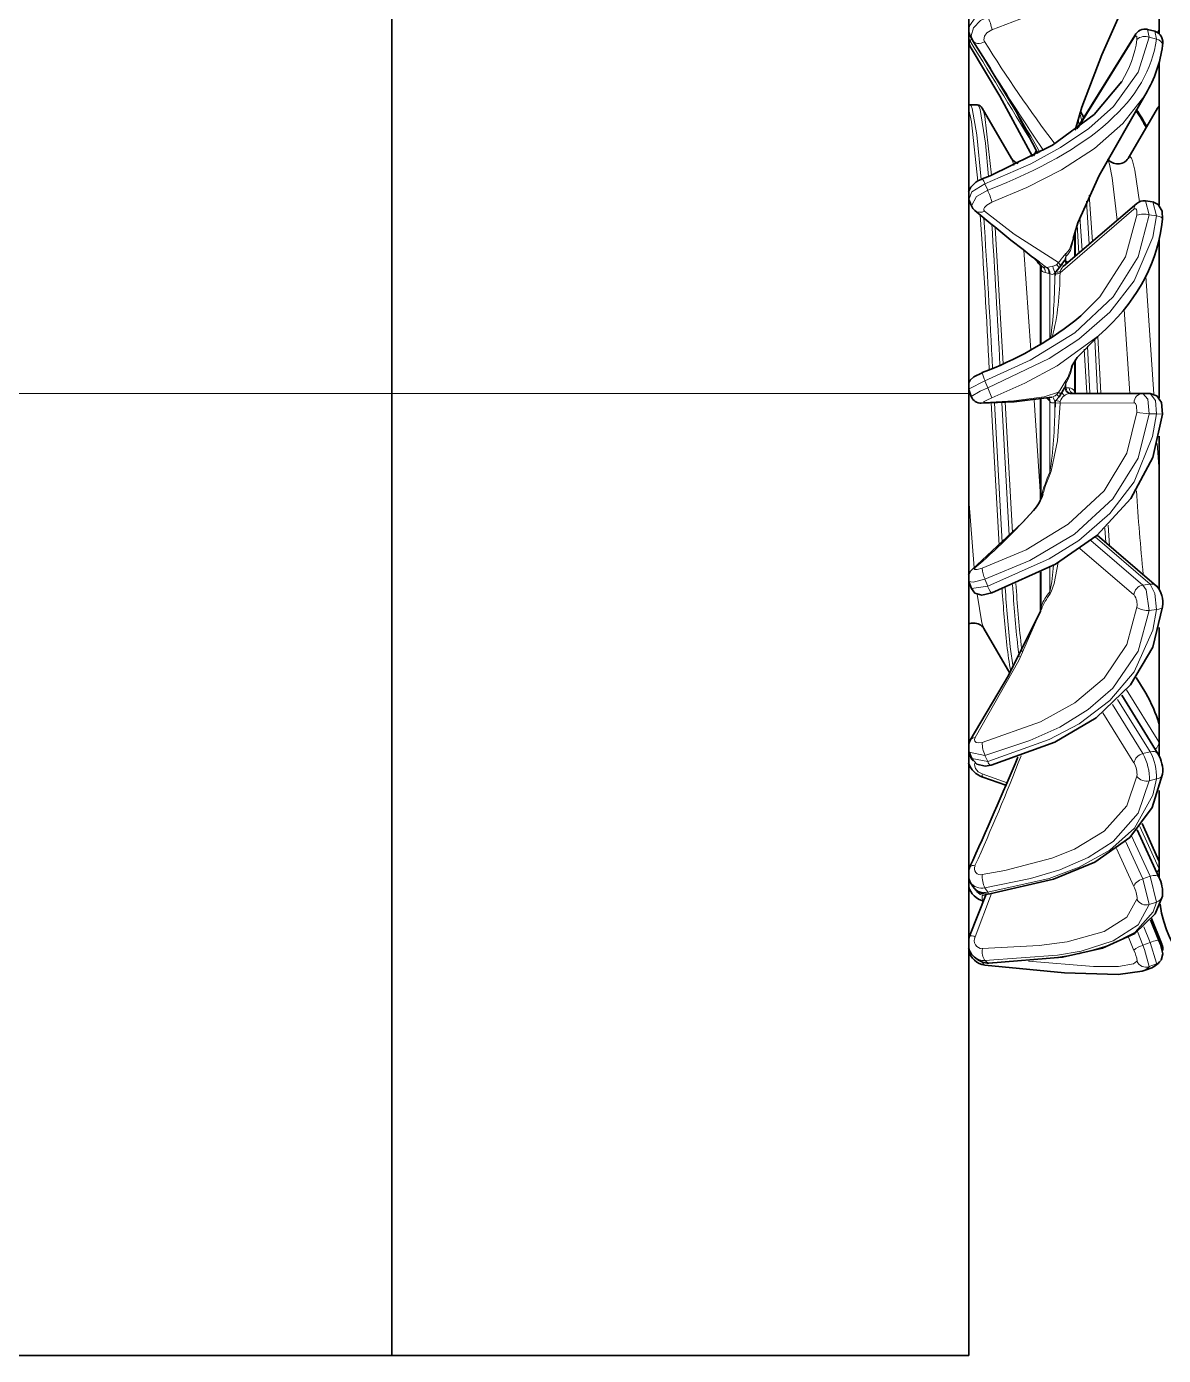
# Model space of a CAD drawing. Extents: x 291 to 828, y 188 to 662.
# Drawn here: x 425.6 to 431.51, y 187.7 to 194.6 of the extents above; entities that cross this region are included whole.
import ezdxf

# ---------------------------------------------------------------- set-up
doc = ezdxf.new("R2010")
doc.units = 0

msp = doc.modelspace()

# ---------------------------------------------------------------- linework, layer by layer
at = {"color": 7, "lineweight": 35}
for p, q in [((427.502, 192.6969), (427.502, 249.0769)), ((430.502, 192.6969), (430.502, 249.0769))]:
    msp.add_line(p, q, dxfattribs=at)
at = {"color": 7, "lineweight": 35, "ltscale": 0.269381}
msp.add_line((427.502, 192.6969), (427.502, 203.4721), dxfattribs=at)
at = {"color": 7, "lineweight": 35, "ltscale": 0.008211}
msp.add_line((431.4919, 194.8963), (431.4919, 194.5678), dxfattribs=at)
at = {"color": 7, "lineweight": 35, "ltscale": 0.000396052}
msp.add_line((430.502, 194.5745), (430.5079, 194.5598), dxfattribs=at)
at = {"color": 7, "lineweight": 13, "ltscale": 0.001056}
msp.add_line((431.4416, 194.5481), (431.4323, 194.5893), dxfattribs=at)
at = {"color": 7, "lineweight": 35, "ltscale": 0.000961563}
msp.add_line((431.4695, 194.5799), (431.4323, 194.5893), dxfattribs=at)
at = {"color": 7, "lineweight": 13, "ltscale": 0.001048}
msp.add_line((431.4695, 194.5799), (431.4791, 194.5391), dxfattribs=at)
at = {"color": 7, "lineweight": 13, "ltscale": 0.000390287}
msp.add_line((431.4836, 194.5741), (431.4918, 194.5874), dxfattribs=at)
at = {"color": 7, "lineweight": 35, "ltscale": 0.000487718}
msp.add_line((430.5099, 194.4995), (430.502, 194.5173), dxfattribs=at)
at = {"color": 7, "lineweight": 35, "ltscale": 0.000723652}
msp.add_line((430.5079, 194.5598), (430.5216, 194.5343), dxfattribs=at)
at = {"color": 7, "lineweight": 13, "ltscale": 0.00043237}
msp.add_line((430.5093, 194.5282), (430.5164, 194.544), dxfattribs=at)
at = {"color": 7, "lineweight": 35, "ltscale": 0.000128233}
msp.add_line((430.5216, 194.5343), (430.5242, 194.5299), dxfattribs=at)
at = {"color": 7, "lineweight": 35, "ltscale": 0.004242}
msp.add_line((430.6147, 194.3864), (430.5242, 194.5299), dxfattribs=at)
at = {"color": 7, "lineweight": 35, "ltscale": 0.014263}
msp.add_line((431.3658, 194.5572), (431.0648, 194.0725), dxfattribs=at)
at = {"color": 7, "lineweight": 13, "ltscale": 0.013687}
msp.add_line((431.3618, 194.5441), (431.0732, 194.0789), dxfattribs=at)
at = {"color": 7, "lineweight": 13, "ltscale": 0.000342669}
msp.add_line((431.3618, 194.5441), (431.3658, 194.5572), dxfattribs=at)
at = {"color": 7, "lineweight": 13, "ltscale": 0.000962981}
msp.add_line((431.4791, 194.5391), (431.4416, 194.5481), dxfattribs=at)
at = {"color": 7, "lineweight": 35, "ltscale": 0.018459}
msp.add_line((431.4919, 194.4145), (431.4919, 193.6761), dxfattribs=at)
at = {"color": 7, "lineweight": 35, "ltscale": 0.000257569}
msp.add_line((431.4181, 194.2461), (431.4233, 194.255), dxfattribs=at)
at = {"color": 7, "lineweight": 35, "ltscale": 0.000151504}
msp.add_line((430.502, 194.1961), (430.508, 194.1969), dxfattribs=at)
at = {"color": 7, "lineweight": 35, "ltscale": 0.000986481}
msp.add_line((430.5475, 194.1969), (430.508, 194.1969), dxfattribs=at)
at = {"color": 7, "lineweight": 35, "ltscale": 0.007572}
msp.add_line((430.5721, 194.1806), (430.7241, 193.9186), dxfattribs=at)
at = {"color": 7, "lineweight": 13, "ltscale": 0.0011}
msp.add_line((431.081, 194.1561), (431.0899, 194.113), dxfattribs=at)
at = {"color": 7, "lineweight": 35, "ltscale": 0.000904167}
msp.add_line((431.0828, 194.1621), (431.101, 194.1308), dxfattribs=at)
at = {"color": 7, "lineweight": 35, "ltscale": 0.007571}
msp.add_line((431.4833, 194.1805), (431.3313, 193.9186), dxfattribs=at)
at = {"color": 7, "lineweight": 35, "ltscale": 0.000339851}
msp.add_line((431.4833, 194.1805), (431.492, 194.191), dxfattribs=at)
at = {"color": 7, "lineweight": 13, "ltscale": 0.000883659}
msp.add_line((431.0719, 194.1264), (431.0774, 194.0915), dxfattribs=at)
at = {"color": 7, "lineweight": 35, "ltscale": 0.000818108}
msp.add_line((430.8556, 193.9604), (430.8392, 193.9321), dxfattribs=at)
at = {"color": 7, "lineweight": 13, "ltscale": 0.000902385}
msp.add_line((430.5868, 193.7866), (430.6008, 193.7533), dxfattribs=at)
at = {"color": 7, "lineweight": 35, "ltscale": 0.000909087}
msp.add_line((430.5033, 193.7052), (430.5171, 193.6716), dxfattribs=at)
at = {"color": 7, "lineweight": 35, "ltscale": 0.012537}
msp.add_line((431.376, 193.6843), (430.9953, 193.3579), dxfattribs=at)
at = {"color": 7, "lineweight": 13, "ltscale": 0.005597}
msp.add_line((431.1144, 193.6962), (431.1292, 193.4728), dxfattribs=at)
at = {"color": 7, "lineweight": 13, "ltscale": 0.006042}
msp.add_line((431.1289, 193.7278), (431.1453, 193.4867), dxfattribs=at)
at = {"color": 7, "lineweight": 13, "ltscale": 0.001884}
msp.add_line((431.4416, 193.6255), (431.4214, 193.6981), dxfattribs=at)
at = {"color": 7, "lineweight": 35, "ltscale": 0.000939914}
msp.add_line((431.4587, 193.6931), (431.4214, 193.6981), dxfattribs=at)
at = {"color": 7, "lineweight": 13, "ltscale": 0.001866}
msp.add_line((431.4595, 193.693), (431.4791, 193.6209), dxfattribs=at)
at = {"color": 7, "lineweight": 13, "ltscale": 0.012673}
msp.add_line((431.3618, 193.6543), (430.9777, 193.3235), dxfattribs=at)
at = {"color": 7, "lineweight": 13, "ltscale": 0.004375}
msp.add_line((431.0806, 193.6154), (431.0918, 193.4408), dxfattribs=at)
at = {"color": 7, "lineweight": 13, "ltscale": 0.000942958}
msp.add_line((431.4791, 193.6209), (431.4416, 193.6255), dxfattribs=at)
at = {"color": 7, "lineweight": 13, "ltscale": 0.017763}
msp.add_line((430.6406, 193.5602), (430.6815, 192.8509), dxfattribs=at)
at = {"color": 7, "lineweight": 13, "ltscale": 0.000493188}
msp.add_line((431.0544, 193.5378), (431.0531, 193.5182), dxfattribs=at)
at = {"color": 7, "lineweight": 35, "ltscale": 0.00331}
msp.add_line((431.0559, 193.4101), (431.0559, 193.5425), dxfattribs=at)
at = {"color": 7, "lineweight": 13, "ltscale": 0.003687}
msp.add_line((431.0656, 193.5736), (431.075, 193.4264), dxfattribs=at)
at = {"color": 7, "lineweight": 13, "ltscale": 0.002763}
msp.add_line((431.0531, 193.4077), (431.0531, 193.5182), dxfattribs=at)
at = {"color": 7, "lineweight": 35, "ltscale": 0.020493}
msp.add_line((431.4919, 193.4935), (431.4919, 192.6738), dxfattribs=at)
at = {"color": 7, "lineweight": 13, "ltscale": 0.012998}
msp.add_line((430.8255, 192.9228), (430.7885, 193.4414), dxfattribs=at)
at = {"color": 7, "lineweight": 13, "ltscale": 0.001573}
msp.add_line((430.8419, 193.4001), (430.8863, 193.3555), dxfattribs=at)
at = {"color": 7, "lineweight": 13, "ltscale": 0.000541952}
msp.add_line((431.0081, 193.4089), (431.0003, 193.3886), dxfattribs=at)
at = {"color": 7, "lineweight": 13, "ltscale": 0.00036583}
msp.add_line((431.0081, 193.4089), (431.008, 193.4235), dxfattribs=at)
at = {"color": 7, "lineweight": 13, "ltscale": 0.000575256}
msp.add_line((431.0081, 193.3858), (431.0081, 193.4089), dxfattribs=at)
at = {"color": 7, "lineweight": 13, "ltscale": 0.001134}
msp.add_line((430.9065, 193.3516), (430.8701, 193.3786), dxfattribs=at)
at = {"color": 7, "lineweight": 35, "ltscale": 0.000991058}
msp.add_line((430.8759, 193.3205), (430.8759, 193.3602), dxfattribs=at)
at = {"color": 7, "lineweight": 13, "ltscale": 0.000537223}
msp.add_line((430.8762, 193.3599), (430.8788, 193.3386), dxfattribs=at)
at = {"color": 7, "lineweight": 13, "ltscale": 0.000120964}
msp.add_line((430.8769, 193.3591), (430.8801, 193.3555), dxfattribs=at)
at = {"color": 7, "lineweight": 13, "ltscale": 0.000277472}
msp.add_line((430.8788, 193.3386), (430.886, 193.3302), dxfattribs=at)
at = {"color": 7, "lineweight": 13, "ltscale": 0.009633}
msp.add_line((430.8788, 192.9532), (430.8788, 193.3386), dxfattribs=at)
at = {"color": 7, "lineweight": 13, "ltscale": 0.000154877}
msp.add_line((430.8863, 193.3555), (430.8801, 193.3555), dxfattribs=at)
at = {"color": 7, "lineweight": 13, "ltscale": 0.000513289}
msp.add_line((430.9065, 193.3516), (430.8863, 193.3555), dxfattribs=at)
at = {"color": 7, "lineweight": 13, "ltscale": 4.80712e-05}
msp.add_line((430.9084, 193.3516), (430.9065, 193.3516), dxfattribs=at)
at = {"color": 7, "lineweight": 13, "ltscale": 0.000818168}
msp.add_line((430.9405, 193.3578), (430.9084, 193.3516), dxfattribs=at)
at = {"color": 7, "lineweight": 35, "ltscale": 0.000194704}
msp.add_line((430.9556, 193.3288), (430.9509, 193.3226), dxfattribs=at)
at = {"color": 7, "lineweight": 35, "ltscale": 0.00065608}
msp.add_line((430.9556, 193.3288), (430.9722, 193.3491), dxfattribs=at)
at = {"color": 7, "lineweight": 13, "ltscale": 0.0003274}
msp.add_line((430.97, 193.3768), (430.9604, 193.3679), dxfattribs=at)
at = {"color": 7, "lineweight": 13, "ltscale": 0.000554212}
msp.add_line((430.9722, 193.3491), (430.9604, 193.3679), dxfattribs=at)
at = {"color": 7, "lineweight": 13, "ltscale": 0.000244788}
msp.add_line((430.9757, 193.3848), (430.97, 193.3768), dxfattribs=at)
at = {"color": 7, "lineweight": 35, "ltscale": 0.000364536}
msp.add_line((430.9722, 193.3491), (430.9809, 193.3608), dxfattribs=at)
at = {"color": 7, "lineweight": 13, "ltscale": 0.000184726}
msp.add_line((430.9777, 193.3235), (430.9785, 193.3309), dxfattribs=at)
at = {"color": 7, "lineweight": 35, "ltscale": 0.000217949}
msp.add_line((430.9855, 193.3682), (430.9809, 193.3608), dxfattribs=at)
at = {"color": 7, "lineweight": 35, "ltscale": 0.000612081}
msp.add_line((430.9858, 193.3688), (431.0002, 193.3886), dxfattribs=at)
at = {"color": 7, "lineweight": 13, "ltscale": 9.69001e-05}
msp.add_line((431.0003, 193.3886), (431.0041, 193.3879), dxfattribs=at)
at = {"color": 7, "lineweight": 13, "ltscale": 0.000112109}
msp.add_line((431.0081, 193.3858), (431.0041, 193.3879), dxfattribs=at)
at = {"color": 7, "lineweight": 13, "ltscale": 0.000329152}
msp.add_line((431.0081, 193.3858), (431.0187, 193.3781), dxfattribs=at)
at = {"color": 7, "lineweight": 13, "ltscale": 0.000353956}
msp.add_line((431.0081, 193.3858), (431.0119, 193.3722), dxfattribs=at)
at = {"color": 7, "lineweight": 35, "ltscale": 0.009224}
msp.add_line((430.8759, 192.9516), (430.8759, 193.3205), dxfattribs=at)
at = {"color": 7, "lineweight": 13, "ltscale": 0.000493539}
msp.add_line((430.9192, 193.3212), (430.8998, 193.3252), dxfattribs=at)
at = {"color": 7, "lineweight": 13, "ltscale": 0.000119444}
msp.add_line((430.9238, 193.3201), (430.9192, 193.3212), dxfattribs=at)
at = {"color": 7, "lineweight": 13, "ltscale": 0.008476}
msp.add_line((430.9238, 192.9811), (430.9238, 193.3201), dxfattribs=at)
at = {"color": 7, "lineweight": 13, "ltscale": 0.000457815}
msp.add_line((430.9503, 193.31), (430.95, 193.2917), dxfattribs=at)
at = {"color": 7, "lineweight": 35, "ltscale": 0.000103378}
msp.add_line((430.951, 193.318), (430.951, 193.3222), dxfattribs=at)
at = {"color": 7, "lineweight": 35, "ltscale": 0.000201416}
msp.add_line((430.951, 193.31), (430.951, 193.318), dxfattribs=at)
at = {"color": 7, "lineweight": 13, "ltscale": 0.015372}
msp.add_line((431.4655, 192.6932), (431.4239, 193.3066), dxfattribs=at)
at = {"color": 7, "lineweight": 13, "ltscale": 0.010943}
msp.add_line((431.3402, 192.6969), (431.3113, 193.1337), dxfattribs=at)
at = {"color": 7, "lineweight": 35, "ltscale": 0.00101}
msp.add_line((431.0851, 193.1012), (431.0542, 193.0751), dxfattribs=at)
at = {"color": 7, "lineweight": 13, "ltscale": 0.007387}
msp.add_line((431.1739, 192.9928), (431.1897, 192.6978), dxfattribs=at)
at = {"color": 7, "lineweight": 35, "ltscale": 0.001347}
msp.add_line((431.1773, 192.9958), (431.2171, 193.0322), dxfattribs=at)
at = {"color": 7, "lineweight": 13, "ltscale": 0.005729}
msp.add_line((431.1034, 192.9266), (431.1157, 192.6978), dxfattribs=at)
at = {"color": 7, "lineweight": 13, "ltscale": 0.006143}
msp.add_line((431.1199, 192.9431), (431.133, 192.6978), dxfattribs=at)
at = {"color": 7, "lineweight": 13, "ltscale": 0.00702}
msp.add_line((431.1574, 192.9782), (431.1724, 192.6978), dxfattribs=at)
at = {"color": 7, "lineweight": 13, "ltscale": 0.003934}
msp.add_line((431.0531, 192.7096), (431.0531, 192.8669), dxfattribs=at)
at = {"color": 7, "lineweight": 35, "ltscale": 0.004365}
msp.add_line((431.0559, 192.6969), (431.0559, 192.8715), dxfattribs=at)
at = {"color": 7, "lineweight": 35, "ltscale": 0.000993254}
msp.add_line((430.5021, 192.7178), (430.5158, 192.6805), dxfattribs=at)
at = {"color": 7, "lineweight": 13, "ltscale": 0.000992786}
msp.add_line((430.5868, 192.7628), (430.6008, 192.7256), dxfattribs=at)
at = {"color": 7, "lineweight": 13, "ltscale": 0.001393}
msp.add_line((430.6008, 192.7256), (430.6232, 192.6746), dxfattribs=at)
at = {"color": 7, "lineweight": 13, "ltscale": 0.000265279}
msp.add_line((430.9757, 192.7118), (430.97, 192.7029), dxfattribs=at)
at = {"color": 7, "lineweight": 13, "ltscale": 0.001528}
msp.add_line((431.008, 192.7637), (430.9757, 192.7118), dxfattribs=at)
at = {"color": 7, "lineweight": 35, "ltscale": 0.000702497}
msp.add_line((430.9858, 192.7018), (431.0002, 192.7259), dxfattribs=at)
at = {"color": 7, "lineweight": 13, "ltscale": 0.000665005}
msp.add_line((431.0081, 192.7514), (431.0003, 192.726), dxfattribs=at)
at = {"color": 7, "lineweight": 13, "ltscale": 9.68332e-05}
msp.add_line((431.0003, 192.726), (431.0041, 192.7266), dxfattribs=at)
at = {"color": 7, "lineweight": 13, "ltscale": 9.92085e-05}
msp.add_line((431.0081, 192.7267), (431.0041, 192.7266), dxfattribs=at)
at = {"color": 7, "lineweight": 13, "ltscale": 0.00030861}
msp.add_line((431.0081, 192.7514), (431.008, 192.7637), dxfattribs=at)
at = {"color": 7, "lineweight": 13, "ltscale": 0.000616837}
msp.add_line((431.0081, 192.7267), (431.0081, 192.7514), dxfattribs=at)
at = {"color": 7, "lineweight": 13, "ltscale": 0.000405884}
msp.add_line((431.0081, 192.7267), (431.0243, 192.7267), dxfattribs=at)
at = {"color": 7, "lineweight": 13, "ltscale": 0.000317181}
msp.add_line((431.0531, 192.7096), (431.0536, 192.6969), dxfattribs=at)
at = {"color": 7, "lineweight": 13, "ltscale": 0.00032398}
msp.add_line((431.0559, 192.6969), (431.0531, 192.7096), dxfattribs=at)
at = {"color": 7, "lineweight": 13, "ltscale": 0.075}
for p, q in [((424.502, 192.6969), (427.502, 192.6969)), ((427.502, 192.6969), (430.502, 192.6969))]:
    msp.add_line(p, q, dxfattribs=at)
at = {"color": 7, "lineweight": 35, "ltscale": 0.125}
for p, q in [((427.502, 192.6969), (427.502, 187.6969)), ((427.502, 192.6969), (427.502, 187.6969)), ((430.502, 192.6969), (430.502, 187.6969))]:
    msp.add_line(p, q, dxfattribs=at)
at = {"color": 7, "lineweight": 13, "ltscale": 0.000417486}
msp.add_line((430.5678, 192.6467), (430.5841, 192.6504), dxfattribs=at)
at = {"color": 7, "lineweight": 13, "ltscale": 0.018528}
msp.add_line((430.6183, 192.6481), (430.6601, 191.9082), dxfattribs=at)
at = {"color": 7, "lineweight": 13, "ltscale": 0.018168}
msp.add_line((430.6356, 192.6487), (430.6762, 191.9231), dxfattribs=at)
at = {"color": 7, "lineweight": 13, "ltscale": 0.017326}
msp.add_line((430.6749, 192.6502), (430.7134, 191.9582), dxfattribs=at)
at = {"color": 7, "lineweight": 13, "ltscale": 0.016944}
msp.add_line((430.6922, 192.6509), (430.73, 191.9742), dxfattribs=at)
at = {"color": 7, "lineweight": 13, "ltscale": 0.012554}
msp.add_line((430.8761, 192.161), (430.8425, 192.662), dxfattribs=at)
at = {"color": 7, "lineweight": 35, "ltscale": 0.013058}
msp.add_line((430.8759, 192.1443), (430.8759, 192.6666), dxfattribs=at)
at = {"color": 7, "lineweight": 13, "ltscale": 0.012651}
msp.add_line((430.8788, 192.1609), (430.8788, 192.667), dxfattribs=at)
at = {"color": 7, "lineweight": 13, "ltscale": 0.000371109}
msp.add_line((430.9192, 192.6616), (430.9091, 192.6725), dxfattribs=at)
at = {"color": 7, "lineweight": 13, "ltscale": 0.000321296}
msp.add_line((430.9192, 192.6616), (430.9185, 192.6744), dxfattribs=at)
at = {"color": 7, "lineweight": 13, "ltscale": 0.000166995}
msp.add_line((430.9238, 192.6568), (430.9192, 192.6616), dxfattribs=at)
at = {"color": 7, "lineweight": 13, "ltscale": 0.009237}
msp.add_line((430.9238, 192.6568), (430.9238, 192.2873), dxfattribs=at)
at = {"color": 7, "lineweight": 13, "ltscale": 0.000733312}
msp.add_line((430.951, 192.6527), (430.9405, 192.6801), dxfattribs=at)
at = {"color": 7, "lineweight": 13, "ltscale": 0.000681784}
msp.add_line((430.9504, 192.6484), (430.9777, 192.6473), dxfattribs=at)
at = {"color": 7, "lineweight": 35, "ltscale": 0.000199605}
msp.add_line((430.9556, 192.6596), (430.9509, 192.6531), dxfattribs=at)
at = {"color": 7, "lineweight": 35, "ltscale": 0.0001091}
msp.add_line((430.951, 192.6527), (430.951, 192.6484), dxfattribs=at)
at = {"color": 7, "lineweight": 35, "ltscale": 0.000582886}
msp.add_line((430.951, 192.6483), (430.951, 192.625), dxfattribs=at)
at = {"color": 7, "lineweight": 35, "ltscale": 0.000662304}
msp.add_line((430.9556, 192.6596), (430.9722, 192.6802), dxfattribs=at)
at = {"color": 7, "lineweight": 13, "ltscale": 0.000585033}
msp.add_line((430.9556, 192.6596), (430.9785, 192.655), dxfattribs=at)
at = {"color": 7, "lineweight": 13, "ltscale": 0.000359878}
msp.add_line((430.97, 192.7029), (430.9604, 192.6922), dxfattribs=at)
at = {"color": 7, "lineweight": 13, "ltscale": 0.000418649}
msp.add_line((430.9722, 192.6802), (430.9604, 192.6922), dxfattribs=at)
at = {"color": 7, "lineweight": 13, "ltscale": 0.000370349}
msp.add_line((430.9809, 192.6928), (430.97, 192.7029), dxfattribs=at)
at = {"color": 7, "lineweight": 35, "ltscale": 0.000382836}
msp.add_line((430.9722, 192.6802), (430.9809, 192.6928), dxfattribs=at)
at = {"color": 7, "lineweight": 13, "ltscale": 0.000193065}
msp.add_line((430.9777, 192.6473), (430.9785, 192.655), dxfattribs=at)
at = {"color": 7, "lineweight": 13, "ltscale": 0.009603}
msp.add_line((431.3618, 192.649), (430.9777, 192.6473), dxfattribs=at)
at = {"color": 7, "lineweight": 35, "ltscale": 0.000236686}
msp.add_line((430.9855, 192.7011), (430.9809, 192.6928), dxfattribs=at)
at = {"color": 7, "lineweight": 13, "ltscale": 0.00052441}
msp.add_line((430.9858, 192.7018), (430.9987, 192.6853), dxfattribs=at)
at = {"color": 7, "lineweight": 35, "ltscale": 0.009522}
msp.add_line((431.4082, 192.6969), (431.0273, 192.6969), dxfattribs=at)
at = {"color": 7, "lineweight": 35, "ltscale": 0.000931549}
msp.add_line((431.4454, 192.6969), (431.4082, 192.6969), dxfattribs=at)
at = {"color": 7, "lineweight": 13, "ltscale": 0.000110637}
msp.add_line((430.9501, 192.625), (430.95, 192.6206), dxfattribs=at)
at = {"color": 7, "lineweight": 13, "ltscale": 0.001623}
msp.add_line((431.3771, 192.5984), (431.4416, 192.5909), dxfattribs=at)
at = {"color": 7, "lineweight": 13, "ltscale": 0.000936217}
msp.add_line((431.4791, 192.5914), (431.4416, 192.5909), dxfattribs=at)
at = {"color": 7, "lineweight": 13, "ltscale": 0.000788781}
msp.add_line((431.4791, 192.5914), (431.5105, 192.589), dxfattribs=at)
at = {"color": 7, "lineweight": 13, "ltscale": 0.003582}
msp.add_line((431.4919, 192.2931), (431.4822, 192.4361), dxfattribs=at)
at = {"color": 7, "lineweight": 35, "ltscale": 0.019843}
msp.add_line((431.4919, 192.4746), (431.4919, 191.6809), dxfattribs=at)
at = {"color": 7, "lineweight": 13, "ltscale": 0.000222291}
msp.add_line((430.9238, 192.2873), (430.9254, 192.2786), dxfattribs=at)
at = {"color": 7, "lineweight": 13, "ltscale": 0.000403508}
msp.add_line((430.8788, 192.1609), (430.8768, 192.1449), dxfattribs=at)
at = {"color": 7, "lineweight": 13, "ltscale": 0.008901}
msp.add_line((430.5311, 191.7914), (430.5022, 192.1463), dxfattribs=at)
at = {"color": 7, "lineweight": 13, "ltscale": 0.009426}
msp.add_line((431.1591, 191.9511), (431.4454, 191.7059), dxfattribs=at)
at = {"color": 7, "lineweight": 35, "ltscale": 0.010163}
msp.add_line((431.1702, 191.9605), (431.4789, 191.696), dxfattribs=at)
at = {"color": 7, "lineweight": 13, "ltscale": 0.00189}
msp.add_line((431.211, 191.997), (431.2156, 191.9215), dxfattribs=at)
at = {"color": 7, "lineweight": 13, "ltscale": 0.00269}
msp.add_line((431.2277, 192.0129), (431.2343, 191.9055), dxfattribs=at)
at = {"color": 7, "lineweight": 13, "ltscale": 0.00927}
msp.add_line((431.3618, 191.6495), (431.0797, 191.8903), dxfattribs=at)
at = {"color": 7, "lineweight": 13, "ltscale": 0.008928}
msp.add_line((431.4082, 191.7009), (431.1369, 191.9332), dxfattribs=at)
at = {"color": 7, "lineweight": 13, "ltscale": 0.000424698}
msp.add_line((430.5351, 191.7895), (430.5201, 191.7816), dxfattribs=at)
at = {"color": 7, "lineweight": 35, "ltscale": 0.005003}
msp.add_line((430.8759, 191.5681), (430.8759, 191.7682), dxfattribs=at)
at = {"color": 7, "lineweight": 13, "ltscale": 0.004425}
msp.add_line((430.8788, 191.5927), (430.8788, 191.7697), dxfattribs=at)
at = {"color": 7, "lineweight": 13, "ltscale": 0.003185}
msp.add_line((430.9238, 191.7934), (430.9238, 191.666), dxfattribs=at)
at = {"color": 7, "lineweight": 35, "ltscale": 0.000987251}
msp.add_line((430.5021, 191.7204), (430.5159, 191.6834), dxfattribs=at)
at = {"color": 7, "lineweight": 13, "ltscale": 0.00214}
msp.add_line((430.5159, 191.6834), (430.6008, 191.6945), dxfattribs=at)
at = {"color": 7, "lineweight": 13, "ltscale": 0.000978874}
msp.add_line((430.5868, 191.7311), (430.6008, 191.6945), dxfattribs=at)
at = {"color": 7, "lineweight": 13, "ltscale": 0.000939914}
msp.add_line((431.4454, 191.7059), (431.4082, 191.7009), dxfattribs=at)
at = {"color": 7, "lineweight": 13, "ltscale": 0.000265548}
msp.add_line((430.9238, 191.666), (430.9254, 191.6555), dxfattribs=at)
at = {"color": 7, "lineweight": 35, "ltscale": 8.32767e-05}
msp.add_line((430.8762, 191.5686), (430.8753, 191.5654), dxfattribs=at)
at = {"color": 7, "lineweight": 13, "ltscale": 0.000253269}
msp.add_line((430.8797, 191.5748), (430.8755, 191.5656), dxfattribs=at)
at = {"color": 7, "lineweight": 13, "ltscale": 0.000325571}
msp.add_line((430.8768, 191.5813), (430.876, 191.5683), dxfattribs=at)
at = {"color": 7, "lineweight": 13, "ltscale": 0.000288359}
msp.add_line((430.8788, 191.5927), (430.8768, 191.5813), dxfattribs=at)
at = {"color": 7, "lineweight": 13, "ltscale": 0.000946202}
msp.add_line((431.4791, 191.5745), (431.4416, 191.569), dxfattribs=at)
at = {"color": 7, "lineweight": 35, "ltscale": 0.006714}
msp.add_line((430.7162, 191.2429), (430.5813, 191.4752), dxfattribs=at)
at = {"color": 7, "lineweight": 35, "ltscale": 0.016637}
msp.add_line((431.4919, 191.4812), (431.4919, 190.8157), dxfattribs=at)
at = {"color": 7, "lineweight": 13, "ltscale": 0.002731}
msp.add_line((430.7183, 191.3805), (430.7327, 191.2723), dxfattribs=at)
at = {"color": 7, "lineweight": 13, "ltscale": 0.001307}
msp.add_line((430.7576, 191.3805), (430.7638, 191.3286), dxfattribs=at)
at = {"color": 7, "lineweight": 13, "ltscale": 0.000837142}
msp.add_line((430.7749, 191.3898), (430.7788, 191.3565), dxfattribs=at)
at = {"color": 7, "lineweight": 35, "ltscale": 0.002151}
msp.add_line((431.4181, 191.1477), (431.3737, 191.2214), dxfattribs=at)
at = {"color": 7, "lineweight": 35, "ltscale": 0.008998}
msp.add_line((431.2979, 191.1282), (431.4879, 190.8225), dxfattribs=at)
at = {"color": 7, "lineweight": 13, "ltscale": 0.007965}
msp.add_line((431.3235, 191.1567), (431.4918, 190.8862), dxfattribs=at)
at = {"color": 7, "lineweight": 35, "ltscale": 0.000257241}
msp.add_line((431.4181, 191.1477), (431.4233, 191.1388), dxfattribs=at)
at = {"color": 7, "lineweight": 13, "ltscale": 0.007522}
msp.add_line((431.4082, 190.825), (431.2493, 191.0805), dxfattribs=at)
at = {"color": 7, "lineweight": 13, "ltscale": 0.008003}
msp.add_line((431.2764, 191.1063), (431.4454, 190.8344), dxfattribs=at)
at = {"color": 7, "lineweight": 13, "ltscale": 0.00768}
msp.add_line((431.3618, 190.7764), (431.1995, 191.0372), dxfattribs=at)
at = {"color": 7, "lineweight": 35, "ltscale": 0.000487408}
msp.add_line((430.5099, 190.8943), (430.502, 190.8765), dxfattribs=at)
at = {"color": 7, "lineweight": 35, "ltscale": 0.000395698}
msp.add_line((430.502, 190.8193), (430.5079, 190.834), dxfattribs=at)
at = {"color": 7, "lineweight": 13, "ltscale": 0.002106}
msp.add_line((430.5868, 190.8159), (430.5041, 190.8318), dxfattribs=at)
at = {"color": 7, "lineweight": 35, "ltscale": 0.000862495}
msp.add_line((430.5041, 190.8318), (430.5178, 190.8002), dxfattribs=at)
at = {"color": 7, "lineweight": 13, "ltscale": 0.002112}
msp.add_line((430.5178, 190.8002), (430.6008, 190.7843), dxfattribs=at)
at = {"color": 7, "lineweight": 13, "ltscale": 0.000863501}
msp.add_line((430.5868, 190.8159), (430.6008, 190.7843), dxfattribs=at)
at = {"color": 7, "lineweight": 13, "ltscale": 0.00096073}
msp.add_line((431.4454, 190.8344), (431.4082, 190.825), dxfattribs=at)
at = {"color": 7, "lineweight": 13, "ltscale": 0.003414}
msp.add_line((430.7015, 190.6728), (430.573, 190.719), dxfattribs=at)
at = {"color": 7, "lineweight": 35, "ltscale": 0.003206}
msp.add_line((430.6961, 190.6602), (430.5752, 190.703), dxfattribs=at)
at = {"color": 7, "lineweight": 13, "ltscale": 0.000967825}
msp.add_line((431.4791, 190.6931), (431.4416, 190.6832), dxfattribs=at)
at = {"color": 7, "lineweight": 35, "ltscale": 0.011282}
msp.add_line((431.4919, 190.6326), (431.4919, 190.1813), dxfattribs=at)
at = {"color": 7, "lineweight": 35, "ltscale": 0.006752}
msp.add_line((431.3777, 190.4287), (431.4908, 190.1835), dxfattribs=at)
at = {"color": 7, "lineweight": 13, "ltscale": 0.005951}
msp.add_line((431.3921, 190.4457), (431.4918, 190.2296), dxfattribs=at)
at = {"color": 7, "lineweight": 35, "ltscale": 0.004863}
msp.add_line((431.4848, 190.2841), (431.4043, 190.4612), dxfattribs=at)
at = {"color": 7, "lineweight": 13, "ltscale": 0.005365}
msp.add_line((431.4082, 190.1749), (431.3183, 190.3697), dxfattribs=at)
at = {"color": 7, "lineweight": 13, "ltscale": 0.005789}
msp.add_line((431.3484, 190.3978), (431.4454, 190.1875), dxfattribs=at)
at = {"color": 7, "lineweight": 13, "ltscale": 0.00542}
msp.add_line((431.3618, 190.1349), (431.2709, 190.3317), dxfattribs=at)
at = {"color": 7, "lineweight": 35, "ltscale": 0.000365771}
msp.add_line((430.5072, 190.2344), (430.5022, 190.2206), dxfattribs=at)
at = {"color": 7, "lineweight": 35, "ltscale": 0.000448205}
msp.add_line((431.4848, 190.2841), (431.4918, 190.2676), dxfattribs=at)
at = {"color": 7, "lineweight": 35, "ltscale": 0.000504705}
msp.add_line((430.5021, 190.1752), (430.5101, 190.1567), dxfattribs=at)
at = {"color": 7, "lineweight": 35, "ltscale": 0.000665599}
msp.add_line((430.5101, 190.1567), (430.5238, 190.1338), dxfattribs=at)
at = {"color": 7, "lineweight": 13, "ltscale": 0.000984009}
msp.add_line((431.4454, 190.1875), (431.4082, 190.1749), dxfattribs=at)
at = {"color": 7, "lineweight": 13, "ltscale": 0.003465}
msp.add_line((431.4416, 190.0403), (431.4082, 190.1749), dxfattribs=at)
at = {"color": 7, "lineweight": 13, "ltscale": 0.00346}
msp.add_line((431.4454, 190.1875), (431.4791, 190.0533), dxfattribs=at)
at = {"color": 7, "lineweight": 35, "ltscale": 0.005855}
msp.add_line((430.5925, 190.0947), (430.5062, 189.8769), dxfattribs=at)
at = {"color": 7, "lineweight": 13, "ltscale": 0.006007}
msp.add_line((430.5351, 189.8729), (430.6213, 190.0972), dxfattribs=at)
at = {"color": 7, "lineweight": 13, "ltscale": 0.0004057}
msp.add_line((430.5888, 190.0853), (430.573, 190.0892), dxfattribs=at)
at = {"color": 7, "lineweight": 13, "ltscale": 0.000667532}
msp.add_line((430.5868, 190.1275), (430.6008, 190.1047), dxfattribs=at)
at = {"color": 7, "lineweight": 13, "ltscale": 0.000990692}
msp.add_line((431.4791, 190.0533), (431.4416, 190.0403), dxfattribs=at)
at = {"color": 7, "lineweight": 35, "ltscale": 0.002905}
msp.add_line((431.4481, 189.9612), (431.4918, 189.8535), dxfattribs=at)
at = {"color": 7, "lineweight": 13, "ltscale": 0.002593}
msp.add_line((431.4528, 189.9668), (431.4918, 189.8707), dxfattribs=at)
at = {"color": 7, "lineweight": 35, "ltscale": 0.003585}
msp.add_line((431.507, 189.8342), (431.4531, 189.9671), dxfattribs=at)
at = {"color": 7, "lineweight": 35, "ltscale": 0.00034732}
msp.add_line((430.502, 189.8637), (430.5062, 189.8769), dxfattribs=at)
at = {"color": 7, "lineweight": 13, "ltscale": 0.001904}
msp.add_line((431.4082, 189.8289), (431.3795, 189.8995), dxfattribs=at)
at = {"color": 7, "lineweight": 13, "ltscale": 0.002204}
msp.add_line((431.4123, 189.925), (431.4454, 189.8434), dxfattribs=at)
at = {"color": 7, "lineweight": 13, "ltscale": 0.00185}
msp.add_line((431.3618, 189.8024), (431.334, 189.8709), dxfattribs=at)
at = {"color": 7, "lineweight": 13, "ltscale": 0.000998867}
msp.add_line((431.4454, 189.8434), (431.4082, 189.8289), dxfattribs=at)
at = {"color": 7, "lineweight": 13, "ltscale": 0.000183722}
msp.add_line((431.4874, 189.8648), (431.4918, 189.8707), dxfattribs=at)
at = {"color": 7, "lineweight": 13, "ltscale": 0.001018}
msp.add_line((431.4918, 189.8707), (431.5074, 189.8331), dxfattribs=at)
at = {"color": 7, "lineweight": 35, "ltscale": 0.000442916}
msp.add_line((430.5324, 189.7675), (430.5461, 189.7563), dxfattribs=at)
at = {"color": 7, "lineweight": 13, "ltscale": 0.000448009}
msp.add_line((430.5868, 189.7491), (430.6008, 189.7378), dxfattribs=at)
at = {"color": 7, "lineweight": 13, "ltscale": 0.00014399}
msp.add_line((430.6008, 189.7378), (430.6062, 189.7358), dxfattribs=at)
at = {"color": 7, "lineweight": 35, "ltscale": 0.000807506}
msp.add_line((431.4349, 189.7052), (431.4043, 189.695), dxfattribs=at)
at = {"color": 7, "lineweight": 13, "ltscale": 0.001004}
msp.add_line((431.4791, 189.7324), (431.4416, 189.7178), dxfattribs=at)
at = {"color": 7, "lineweight": 35, "ltscale": 0.075}
for p, q in [((424.502, 187.6969), (427.502, 187.6969)), ((427.502, 187.6969), (430.502, 187.6969))]:
    msp.add_line(p, q, dxfattribs=at)
at = {"color": 7, "lineweight": 13}
for points in [[(430.6232, 194.5866), (430.9857, 194.7254), (431.1602, 194.8123), (431.2967, 194.8993), (431.4066, 194.9958), (431.4848, 195.1097)], [(430.5868, 194.679), (430.5356, 194.6491), (430.5063, 194.6075), (430.5022, 194.5799), (430.5093, 194.5573)], [(430.5233, 194.5314), (430.5157, 194.5562), (430.5274, 194.5973), (430.564, 194.6353), (430.6008, 194.6536)], [(430.5841, 194.5252), (430.5805, 194.5343), (430.5836, 194.5538), (430.5972, 194.5715), (430.6232, 194.5866)], [(431.4416, 194.5481), (431.3834, 194.3661), (431.2546, 194.1882), (431.1261, 194.0739), (430.9799, 193.9749), (430.8257, 193.891), (430.5868, 193.7866)], [(431.3771, 194.5359), (431.3774, 194.5493), (431.3759, 194.5532), (431.3748, 194.5543), (431.3735, 194.5548), (431.3715, 194.5545), (431.3667, 194.5508), (431.3618, 194.5441)], [(430.6232, 193.6906), (430.8047, 193.7675), (430.9843, 193.8595), (431.1557, 193.9704), (431.3042, 194.0997), (431.4181, 194.2461)], [(430.502, 194.1719), (430.5166, 194.1089), (430.5493, 193.8002)], [(430.508, 194.1969), (430.5094, 194.1967), (430.5121, 194.1949), (430.5149, 194.1914), (430.5204, 194.1789), (430.5446, 194.0417), (430.5666, 193.8091)], [(430.5475, 194.1969), (430.549, 194.1966), (430.5522, 194.1942), (430.5553, 194.1895), (430.5616, 194.1733), (430.5889, 193.9977), (430.6047, 193.8244)], [(430.5721, 194.1806), (430.5765, 194.1706), (430.5854, 194.1371), (430.6209, 193.831)], [(431.2748, 193.5976), (431.249, 193.8172), (431.2352, 193.8879), (431.2257, 193.9156)], [(431.39, 193.6932), (431.367, 193.8572), (431.3549, 193.9055), (431.3484, 193.9198), (431.3451, 193.9239), (431.3419, 193.926), (431.3402, 193.9263)], [(430.5868, 193.7866), (430.5186, 193.7443), (430.5033, 193.7052)], [(430.5171, 193.6716), (430.5421, 193.72), (430.6008, 193.7533)], [(430.5841, 193.645), (430.5805, 193.6501), (430.5806, 193.6564), (430.5837, 193.663), (430.597, 193.6763), (430.6232, 193.6906)], [(430.97, 193.3768), (430.7379, 193.5248), (430.5841, 193.645)], [(431.4416, 193.6255), (431.3831, 193.4065), (431.2533, 193.1985), (431.0535, 193.0128), (430.822, 192.8694), (430.5868, 192.7628)], [(430.6008, 192.7256), (430.9214, 192.8786), (431.0751, 192.9791), (431.2356, 193.119), (431.3631, 193.2829), (431.459, 193.5101), (431.4791, 193.6209)], [(431.3771, 193.623), (431.3185, 193.4069), (431.1838, 193.1993), (431.0851, 193.1012)], [(431.3771, 193.623), (431.3768, 193.6448), (431.3743, 193.6524), (431.3716, 193.6557), (431.3673, 193.657), (431.3645, 193.6561), (431.3618, 193.6543)], [(431.008, 193.4235), (431.0266, 193.4449), (431.0457, 193.5016)], [(431.0081, 193.4089), (431.0185, 193.4185), (431.0324, 193.4408), (431.0531, 193.5182)], [(430.6232, 192.6746), (430.7943, 192.7498), (430.9628, 192.8407), (431.1773, 192.9958)], [(430.5868, 192.7628), (430.5039, 192.7217), (430.5021, 192.7178)], [(430.5158, 192.6805), (430.561, 192.709), (430.6008, 192.7256)], [(430.5841, 192.6504), (430.5816, 192.6505), (430.5804, 192.6511), (430.5805, 192.6526), (430.5833, 192.6553), (430.5962, 192.6627), (430.6232, 192.6746)], [(430.97, 192.7029), (430.8949, 192.6786), (430.7375, 192.658), (430.5841, 192.6504)], [(430.9777, 192.6473), (430.9646, 192.4509), (430.9308, 192.2923), (430.9254, 192.2786)], [(431.3771, 192.5984), (431.3751, 192.6322), (431.3699, 192.6439), (431.3647, 192.6484), (431.3618, 192.649)], [(431.4416, 192.5909), (431.4336, 192.6675), (431.4082, 192.6969)], [(431.4454, 192.6969), (431.4732, 192.6598), (431.4791, 192.5914)], [(431.3771, 192.5984), (431.3242, 192.3873), (431.2064, 192.1909), (431.0203, 192.0167), (430.8004, 191.8846), (430.573, 191.7891)], [(431.4416, 192.5909), (431.3828, 192.3613), (431.2524, 192.1485), (431.0526, 191.9651), (430.8201, 191.8279), (430.5868, 191.7311)], [(430.6008, 191.6945), (430.9215, 191.8365), (431.0751, 191.9335), (431.2358, 192.0725), (431.3628, 192.2381), (431.4587, 192.4734), (431.4791, 192.5914)], [(430.9673, 191.8179), (430.9469, 191.7096), (430.9313, 191.6655), (430.9254, 191.6555)], [(430.573, 191.7891), (430.5463, 191.7818), (430.537, 191.7812), (430.5331, 191.782), (430.532, 191.7828), (430.5315, 191.7844), (430.532, 191.7859), (430.5351, 191.7895)], [(430.5868, 191.7311), (430.5251, 191.7159), (430.5021, 191.7204)], [(431.4416, 191.569), (431.4246, 191.6764), (431.4082, 191.7009)], [(431.4454, 191.7059), (431.4706, 191.6566), (431.4791, 191.5745)], [(430.5813, 191.4752), (430.5705, 191.5053), (430.5459, 191.6533)], [(430.5351, 190.9081), (430.7622, 191.3094), (430.8755, 191.5656)], [(431.3771, 191.5858), (431.3241, 191.3916), (431.2061, 191.2165), (431.0536, 191.0886), (430.875, 190.99), (430.573, 190.8834)], [(431.4416, 191.569), (431.3827, 191.357), (431.2522, 191.1655), (431.1237, 191.0537), (430.9764, 190.9632), (430.8206, 190.8924), (430.5868, 190.8159)], [(430.6008, 190.7843), (430.9213, 190.8981), (431.0758, 190.9805), (431.2363, 191.1016), (431.3635, 191.2505), (431.4591, 191.4661), (431.4791, 191.5745)], [(430.573, 190.8834), (430.5506, 190.8811), (430.5417, 190.8831), (430.5337, 190.8892), (430.5316, 190.8979), (430.5351, 190.9081)], [(430.573, 190.719), (430.5519, 190.7307), (430.5372, 190.7474), (430.5315, 190.766), (430.5351, 190.7803)], [(431.3771, 190.7071), (431.3242, 190.5536), (431.2064, 190.4212), (431.0525, 190.3285), (430.9353, 190.2815), (430.6899, 190.2169), (430.573, 190.1965)], [(431.4416, 190.6832), (431.3828, 190.5147), (431.2527, 190.368), (431.1233, 190.285), (430.9766, 190.2216), (430.8235, 190.175), (430.5868, 190.1275)], [(430.6008, 190.1047), (430.9209, 190.1766), (431.0769, 190.2345), (431.2368, 190.323), (431.3653, 190.4382), (431.46, 190.6087), (431.4791, 190.6931)], [(431.3771, 190.0684), (431.3245, 189.9743), (431.2075, 189.9005), (431.0146, 189.8474), (430.8693, 189.8273), (430.573, 189.8112)], [(431.4416, 190.0403), (431.3832, 189.9357), (431.2541, 189.8513), (431.0871, 189.7989), (430.9637, 189.7765), (430.5868, 189.7491)], [(430.6008, 189.7378), (430.9203, 189.7592), (431.0781, 189.7851), (431.2371, 189.8302), (431.3673, 189.897), (431.4611, 190.002), (431.4791, 190.0533)], [(431.4416, 189.7178), (431.4169, 189.8065), (431.4082, 189.8289)], [(431.4454, 189.8434), (431.4795, 189.735), (431.4791, 189.7324)], [(431.3771, 189.7467), (431.3588, 189.733), (431.2819, 189.7178), (431.1518, 189.718), (430.8127, 189.7462)]]:
    msp.add_lwpolyline(points, dxfattribs=at)
at = {"color": 7, "lineweight": 35}
for points in [[(431.4848, 195.1097), (431.1951, 194.4577), (431.0905, 194.1855), (431.0557, 194.0658)], [(430.8331, 193.9289), (430.6632, 194.2427), (430.5099, 194.4995)], [(430.8624, 193.9445), (430.7487, 194.1622), (430.5847, 194.4347)], [(431.2982, 194.3185), (431.1543, 194.1466), (430.9372, 193.9872), (430.6141, 193.8282), (430.5729, 193.8117)], [(431.4181, 194.2461), (431.1801, 193.8305), (431.0692, 193.5839), (431.0457, 193.5016)], [(431.4595, 193.693), (431.4879, 193.6799), (431.5087, 193.6439), (431.5105, 193.6023)], [(431.1773, 192.9958), (431.066, 192.8843), (431.0394, 192.8428), (431.0366, 192.8347)], [(430.5726, 192.8045), (430.5295, 192.784), (430.5097, 192.7665), (430.502, 192.7527)], [(430.9346, 192.6783), (430.7391, 192.6534), (430.5678, 192.6467)], [(431.4454, 192.6969), (431.4801, 192.6852), (431.5048, 192.6497), (431.5105, 192.589)], [(430.622, 191.6599), (430.9529, 191.8096), (431.1677, 191.9584), (431.3462, 192.1502), (431.4596, 192.3648), (431.5105, 192.589)], [(430.5201, 191.7816), (430.781, 192.025), (430.8392, 192.0889)], [(430.5159, 191.6834), (430.5342, 191.6594), (430.5705, 191.6487), (430.622, 191.6599)], [(430.8755, 191.5656), (430.7097, 191.2316), (430.5099, 190.8943)], [(430.6183, 190.7642), (430.9495, 190.8846), (431.165, 191.0116), (431.3445, 191.1818), (431.459, 191.3782), (431.5105, 191.5876)], [(430.5178, 190.8002), (430.5449, 190.7701), (430.5876, 190.7597), (430.6183, 190.7642)], [(430.6129, 190.0959), (430.9434, 190.1721), (431.1589, 190.2615), (431.34, 190.3896), (431.4572, 190.5457), (431.5103, 190.7183)], [(430.6062, 189.7358), (430.9893, 189.7667), (431.1978, 189.8139), (431.366, 189.8902), (431.4716, 189.9926), (431.5094, 190.0833)], [(431.5025, 189.751), (431.5114, 189.7843), (431.4995, 189.8331), (431.4918, 189.8535)], [(431.4043, 189.695), (431.2796, 189.6768), (430.9997, 189.6851), (430.5853, 189.7262)]]:
    msp.add_lwpolyline(points, dxfattribs=at)
at = {"color": 7, "lineweight": 13}
for centre, radius, start, end in [((430.4131, 194.5535), 0.2128, 8.95186, 28.06298), ((431.4644, 194.5855), 0.0275, 328.85899, 3.84214), ((430.5393, 194.5508), 0.0371, 162.27831, 216.95404), ((430.5373, 194.5141), 0.0312, 153.23278, 208.07073), ((395.042, 172.5277), 41.7367, 30.89397, 31.81147), ((437.1845, 198.6739), 7.7954, 212.15112, 216.8881), ((430.8128, 194.6183), 0.5704, 328.30434, 351.69831), ((431.4172, 194.4925), 0.06, 66.2897, 132.68932), ((431.4736, 194.5008), 0.0378, 6.15405, 81.8541), ((420.4696, 188.0807), 11.9444, 29.43148, 31.90497), ((443.6818, 202.5363), 15.4001, 211.95193, 213.84131), ((430.7388, 193.7222), 0.7721, 27.45113, 35.13234), ((431.4931, 194.177), 0.0103, 103.74382, 160.2206), ((430.5858, 193.8516), 0.1538, 11.23541, 25.85173), ((431.3431, 193.9144), 0.0124, 103.65804, 160.08421), ((430.5092, 193.7625), 0.0809, 17.2233, 37.63402), ((430.2176, 193.5793), 0.4208, 15.34251, 24.42846), ((431.4026, 193.6534), 0.0407, 130.64942, 178.74701), ((430.5611, 193.6826), 0.0439, 232.66015, 301.44654), ((373.0128, 189.8839), 57.671, 2.917616, 3.719208), ((370.4784, 189.7652), 60.2255, 2.913656, 3.659547), ((431.411, 193.5247), 0.1048, 73.12207, 109.02688), ((368.3965, 189.6505), 62.3498, 2.935254, 3.608733), ((431.1937, 193.2399), 0.2615, 135.32991, 146.39762), ((430.8576, 193.3471), 0.0228, 338.07428, 31.96118), ((430.9008, 193.3493), 0.0242, 232.38559, 267.80005), ((430.8695, 193.33), 0.0307, 350.96205, 56.61256), ((430.891, 193.3274), 0.0288, 347.67296, 57.37463), ((430.8944, 193.3254), 0.0298, 349.75182, 61.97992), ((431.1065, 193.3886), 0.169, 190.53515, 203.15491), ((430.925, 193.413), 0.0574, 285.67398, 308.12328), ((430.9643, 193.3683), 0.0403, 257.5385, 290.78525), ((431.0046, 193.3892), 0.0369, 199.64515, 230.08796), ((431.0279, 193.3189), 0.0509, 124.8599, 166.36547), ((431.0011, 193.3768), 0.0168, 207.72715, 261.72333), ((431.0289, 193.387), 0.0248, 177.81922, 220.94187), ((430.9356, 193.3366), 0.0206, 234.60465, 316.80481), ((428.5918, 193.3019), 2.3579, 352.24377, 359.74888), ((429.5919, 193.3195), 1.3851, 346.20243, 0.16864), ((430.955, 193.3694), 0.0514, 264.84354, 296.24309), ((430.7516, 192.8988), 0.2961, 330.10612, 351.08118), ((430.7663, 192.8502), 0.1991, 193.31598, 205.95068), ((430.8036, 192.8864), 0.2384, 329.03536, 347.48762), ((431.0317, 192.7234), 0.0273, 173.28818, 260.47175), ((431.037, 192.7253), 0.0287, 177.28327, 266.59528), ((431.0212, 192.6895), 0.0376, 32.15898, 85.24635), ((431.0532, 192.7253), 0.0287, 177.28961, 266.59582), ((430.8993, 192.6613), 0.0249, 349.51181, 32.78607), ((430.9386, 192.664), 0.0164, 206.09423, 317.84009), ((430.9199, 192.7368), 0.0603, 290.02253, 312.26234), ((431.0271, 192.6442), 0.0498, 124.64269, 167.48398), ((431.0339, 192.6416), 0.0559, 96.80857, 128.79092), ((431.4102, 192.649), 0.0481, 92.41671, 180.03356), ((428.8531, 192.6107), 2.0964, 351.12457, 0.27018), ((431.7769, 191.9136), 0.9314, 156.34281, 164.60237), ((431.7773, 191.9149), 0.9263, 156.87975, 163.72011), ((446.9716, 193.2413), 15.6328, 183.85066, 185.45439), ((428.3949, 194.2824), 3.2848, 310.64633, 318.09406), ((430.7217, 191.7968), 0.1495, 182.97778, 205.97202), ((430.0542, 191.8564), 0.8904, 347.65034, 356.62216), ((438.7229, 192.2336), 8.0664, 183.93682, 186.01114), ((439.0775, 192.2513), 8.4045, 183.85584, 185.94718), ((439.3581, 192.2736), 8.6468, 183.79284, 185.92796), ((439.2841, 192.2784), 8.5556, 183.81717, 185.96173), ((431.4172, 191.6461), 0.0556, 99.39005, 176.46641), ((431.4518, 191.6654), 0.0409, 50.36731, 99.00425), ((431.1717, 191.4647), 0.3194, 140.91653, 156.40273), ((431.2194, 191.4375), 0.3661, 143.44496, 157.99353), ((431.2901, 191.6002), 0.0878, 350.55981, 34.52381), ((430.8557, 191.5824), 0.0252, 342.48453, 24.00436), ((431.432, 191.6714), 0.1024, 237.35253, 275.37007), ((432.1568, 191.5304), 1.4626, 185.55118, 190.98228), ((430.8618, 190.8072), 0.6521, 14.93212, 30.56567), ((430.5356, 190.8768), 0.0312, 90.85973, 145.69907), ((430.7201, 190.8795), 0.1475, 178.4666, 205.51626), ((431.4427, 190.8882), 0.0494, 306.11463, 357.63002), ((430.5539, 190.826), 0.0479, 179.09846, 233.63486), ((419.7032, 195.126), 11.8815, 335.73209, 338.71406), ((430.6294, 190.7894), 0.0282, 190.2602, 246.34888), ((431.421, 190.7651), 0.0608, 102.07613, 169.25563), ((431.2536, 190.7158), 0.1241, 355.97417, 29.25343), ((431.1617, 190.692), 0.2804, 358.21651, 28.35575), ((431.4593, 190.799), 0.0375, 39.37276, 111.32012), ((431.1982, 190.7009), 0.2813, 358.40916, 28.36828), ((430.5899, 190.7122), 0.0177, 157.92509, 211.90826), ((431.4276, 190.7473), 0.0652, 218.52076, 282.33394), ((431.4776, 190.7283), 0.0347, 272.34786, 343.06553), ((430.5263, 190.2169), 0.0265, 71.06625, 137.60574), ((430.5629, 190.2272), 0.0315, 151.15314, 288.29865), ((431.4613, 190.2328), 0.031, 306.26473, 354.09591), ((430.5691, 190.1995), 0.0735, 216.00769, 283.85513), ((430.6982, 190.185), 0.1257, 174.77548, 207.32246), ((430.5828, 190.1768), 0.0735, 216.05737, 284.02748), ((430.5875, 190.1434), 0.0561, 208.91555, 255.09653), ((430.6046, 190.0776), 0.0326, 159.90161, 217.47828), ((430.6147, 190.1101), 0.0146, 201.14682, 263.04072), ((431.2338, 190.0679), 0.144, 0.18406, 27.60465), ((431.4683, 190.0948), 0.0428, 284.47561, 344.23874), ((431.4258, 190.0929), 0.0548, 206.68751, 286.72054), ((430.5123, 189.8306), 0.0474, 61.71393, 97.50414), ((430.574, 189.8535), 0.0428, 153.46499, 268.70415), ((430.6584, 189.7953), 0.0861, 169.44665, 212.87053), ((431.4413, 189.7108), 0.122, 105.67212, 130.98393), ((430.5846, 189.8321), 0.083, 231.0681, 271.56363), ((430.5983, 189.8209), 0.083, 231.08853, 271.75346), ((430.5903, 189.7401), 0.0148, 178.92655, 256.05452), ((431.2276, 189.731), 0.1512, 5.99309, 27.98672), ((431.4242, 189.7653), 0.0506, 201.48751, 290.1563), ((431.462, 189.7779), 0.0486, 290.55206, 324.76784), ((431.386, 189.7681), 0.0751, 284.04009, 317.8869), ((431.4155, 189.7879), 0.0847, 283.24867, 318.86495)]:
    msp.add_arc(centre, radius, start, end, dxfattribs=at)
at = {"color": 7, "lineweight": 35}
for centre, radius, start, end in [((431.4205, 194.5304), 0.0604, 78.71214, 153.84497), ((431.4502, 194.5218), 0.0617, 344.19603, 71.55875), ((430.8533, 194.5941), 0.6631, 329.25301, 352.26122), ((430.5457, 194.168), 0.0291, 25.47284, 86.59062), ((430.7497, 193.7279), 0.766, 27.72522, 35.45589), ((430.7755, 193.952), 0.0614, 213.00728, 255.41922), ((431.277, 193.9542), 0.0639, 216.77582, 270.62467), ((431.2787, 193.9535), 0.0632, 269.08201, 326.47445), ((430.6068, 193.7012), 0.1149, 107.04783, 156.2943), ((431.4145, 193.6397), 0.0588, 83.18458, 130.78818), ((430.5732, 193.6946), 0.0607, 202.31948, 230.39558), ((436.3744, 200.5691), 9.0555, 229.84382, 232.5659), ((430.5702, 193.1302), 0.3826, 36.50702, 45.21024), ((429.9254, 194.532), 1.8439, 290.53937, 307.76949), ((430.565, 192.6996), 0.0528, 201.14957, 272.95168), ((430.6525, 192.2527), 0.2483, 318.71529, 341.6327), ((430.5549, 191.7385), 0.0553, 128.94677, 163.98359), ((431.3795, 191.6102), 0.1321, 350.38211, 41.39611), ((430.5277, 191.4373), 0.0663, 89.9672, 112.77922), ((430.5287, 191.4403), 0.0632, 33.52555, 90.91799), ((430.8358, 190.7917), 0.6823, 15.9451, 30.57497), ((430.6089, 190.8107), 0.1126, 197.94091, 252.66037), ((412.5076, 198.4801), 19.7981, 335.38716, 337.19749), ((431.3358, 190.7351), 0.1755, 354.49552, 29.87141), ((431.3326, 190.1001), 0.1783, 354.9726, 27.78917), ((430.6052, 190.1618), 0.1067, 194.71695, 255.98659), ((430.5958, 190.1804), 0.086, 212.91416, 281.4274), ((432.0919, 190.1215), 0.6, 187.57936, 256.96098), ((430.5904, 189.8379), 0.0912, 194.07006, 230.51438), ((431.46, 189.8135), 0.0513, 345.07794, 22.38741), ((430.5982, 189.8239), 0.0987, 193.35133, 262.50355), ((430.6037, 189.8271), 0.0912, 230.86292, 271.58643), ((431.4023, 189.8275), 0.1264, 284.96425, 321.99715)]:
    msp.add_arc(centre, radius, start, end, dxfattribs=at)
at = {"color": 7, "lineweight": 13}
for centre, major_axis, ratio, start_param, end_param in [((430.5665, 194.5565), (0.0423, 0.0266), 0.717317, 3.091827, 4.676232), ((348.2671, 211.2153), (83.2057, -16.7133), 0.082829, 6.153971, 6.288523), ((431.4608, 193.6077), (0.0497, -0.0054), 0.322233, 0, 1.229642), ((430.605, 191.7069), (0.0169, -0.0471), 0.167381, 4.918698, 6.486792), ((431.4608, 191.593), (0.0497, -0.0055), 0.358107, 5.127858, 6.283086), ((431.4082, 190.1499), (0.0454, 0.021), 0.464285, 1.359706, 2.888033), ((431.4454, 190.1625), (0.0454, 0.021), 0.464282, 0.000001, 1.359698), ((431.4454, 189.8347), (0.0463, 0.0188), 0.161243, 6.176803, 7.788633)]:
    msp.add_ellipse(centre, major_axis=major_axis, ratio=ratio, start_param=start_param, end_param=end_param, dxfattribs=at)
at = {"color": 7, "lineweight": 35}
msp.add_ellipse((413.3311, 199.6161), major_axis=(18.1376, -6.2025), ratio=0.211203, start_param=6.173721, end_param=6.330637, dxfattribs=at)

doc.saveas('drawing.dxf')
